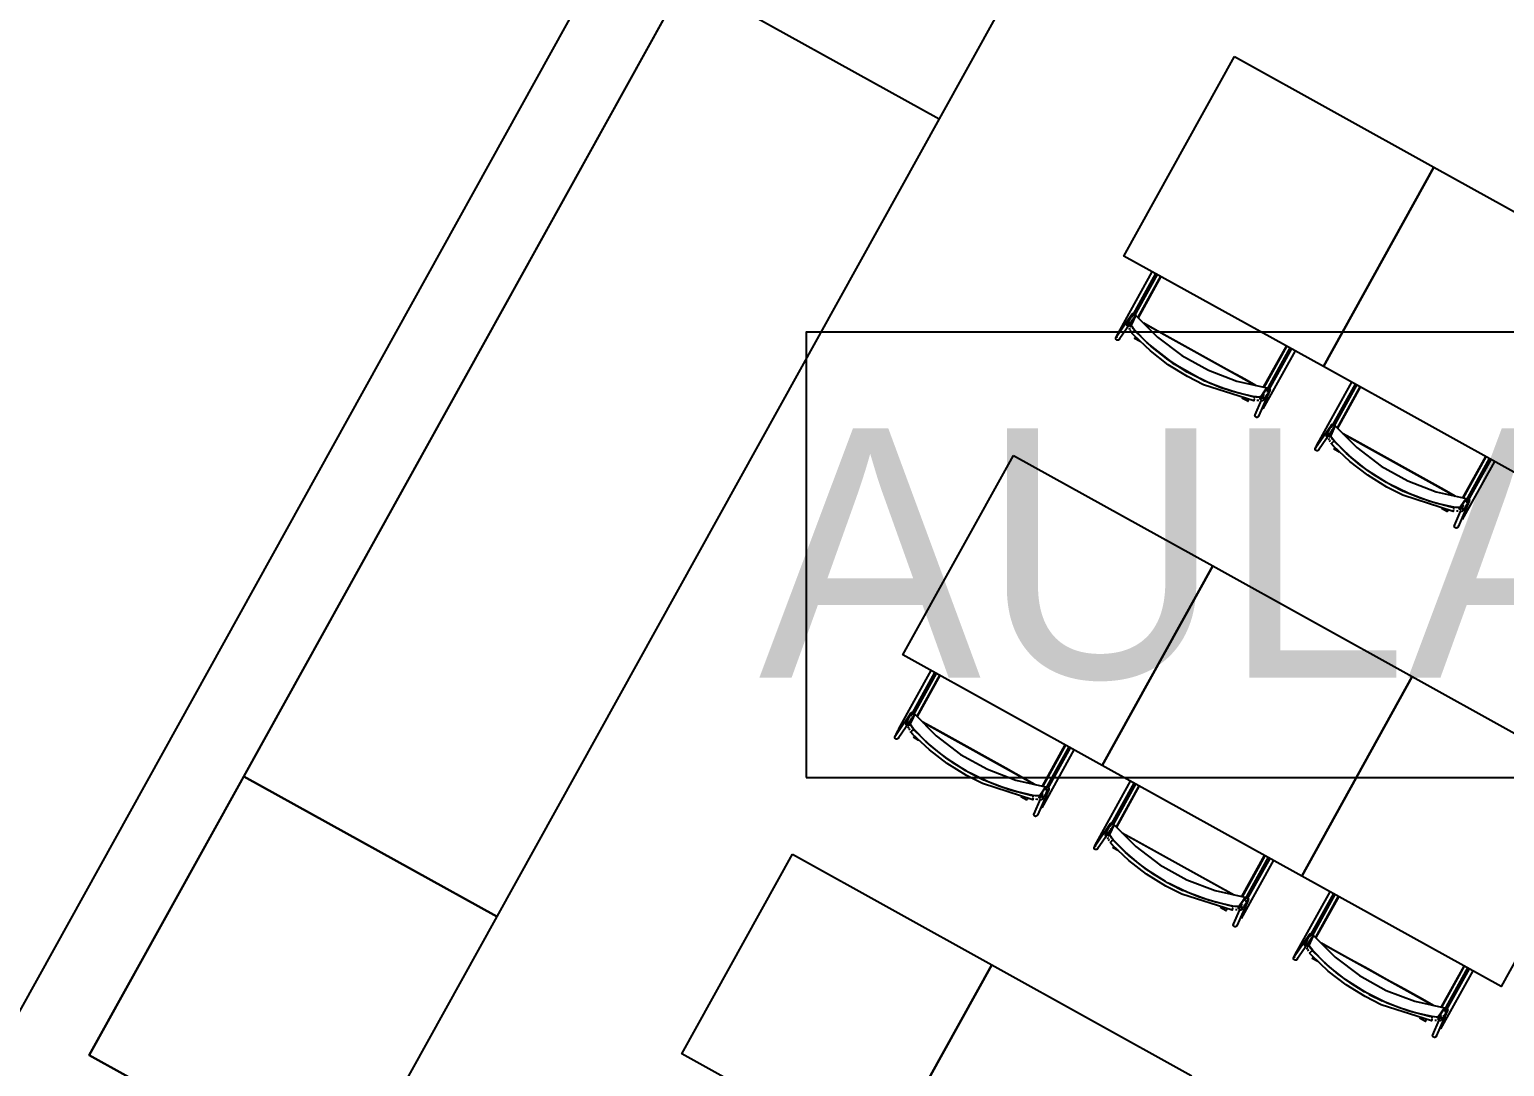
# Model space of a CAD drawing. Header units: metres. Extents: x 3.2 to 22.3, y 0.7 to 22.8.
# Drawn here: x 15.528 to 17.184, y 10.726 to 11.89 of the extents above; entities that cross this region are included whole.
import ezdxf

# ---------------------------------------------------------------- set-up
doc = ezdxf.new("R2010")
doc.units = ezdxf.units.M
for name, color, linetype in [('ARREDI', 9, 'Continuous'), ('PARETI_STRUTTURE', 7, 'Continuous'), ('WAYFINDING_RIQUADRI', 7, 'Continuous'), ('WAYFINDING_TESTI', 7, 'Continuous')]:
    doc.layers.add(name, color=color, linetype=linetype)

msp = doc.modelspace()

# ---------------------------------------------------------------- linework, layer by layer
at = {"layer": 'ARREDI'}
for points in [[(16.2651, 11.9468), (16.6017, 12.5541), (16.8858, 12.3966), (16.5492, 11.7893), (16.0528, 10.8939), (15.7687, 11.0514)], [(16.8807, 11.8592), (17.1046, 11.7351), (16.9805, 11.5113), (16.7567, 11.6354)], [(17.1046, 11.7351), (17.3284, 11.6111), (17.2043, 11.3872), (16.9805, 11.5113)], [(16.9169, 11.4874), (16.9165, 11.4844)], [(16.6326, 11.4115), (16.8564, 11.2875), (16.7323, 11.0636), (16.5085, 11.1877)], [(17.1407, 11.3633), (17.1403, 11.3603)], [(16.8564, 11.2875), (17.0803, 11.1634), (16.9562, 10.9395), (16.7323, 11.0636)], [(17.0803, 11.1634), (17.3041, 11.0393), (17.18, 10.8154), (16.9562, 10.9395)], [(15.8792, 10.5808), (15.5951, 10.7383), (15.7687, 11.0514), (16.0528, 10.8939)], [(16.6687, 11.0397), (16.6683, 11.0367)], [(16.3844, 10.9639), (16.6083, 10.8398), (16.4842, 10.6159), (16.2603, 10.74)], [(16.8925, 10.9156), (16.8921, 10.9126)], [(16.6082, 10.8398), (16.8321, 10.7157), (16.708, 10.4918), (16.4842, 10.6159)], [(17.1164, 10.7915), (17.116, 10.7885)]]:
    msp.add_lwpolyline(points, close=True, dxfattribs=at)
for points in [[(16.2651, 11.9468), (16.5492, 11.7893)], [(16.7977, 11.6126), (16.7722, 11.5666)], [(16.7619, 11.5557), (16.7612, 11.556), (16.7607, 11.5565), (16.7603, 11.5571), (16.7602, 11.5578), (16.7602, 11.5579), (16.7603, 11.5586), (16.7604, 11.5587), (16.7607, 11.5592), (16.7613, 11.5597), (16.762, 11.5599)], [(16.762, 11.5599), (16.7627, 11.5599), (16.7634, 11.5596), (16.764, 11.5591), (16.7644, 11.5585), (16.7645, 11.5578), (16.7645, 11.5577), (16.7644, 11.557), (16.7643, 11.5569), (16.764, 11.5564), (16.7634, 11.556), (16.7627, 11.5557)], [(16.7629, 11.5569), (16.7647, 11.5609), (16.7654, 11.5624)], [(16.769, 11.5518), (16.7675, 11.5537), (16.7662, 11.5556), (16.7654, 11.5571), (16.7652, 11.5579), (16.7677, 11.5634), (16.7701, 11.5687), (16.7942, 11.5444), (16.8215, 11.5237), (16.8515, 11.5071), (16.8835, 11.4949), (16.9169, 11.4874), (16.9136, 11.4825), (16.9103, 11.4775)], [(16.769, 11.5518), (16.7674, 11.5538), (16.7661, 11.5556), (16.7653, 11.5571), (16.7652, 11.558)], [(16.7653, 11.569), (16.7654, 11.5697), (16.7656, 11.5701), (16.7656, 11.5701), (16.7658, 11.5703), (16.7664, 11.5708), (16.7671, 11.571)], [(16.7663, 11.5671), (16.7657, 11.5676), (16.7654, 11.5682), (16.7653, 11.569)], [(16.7664, 11.5647), (16.766, 11.5638)], [(16.7671, 11.571), (16.7678, 11.571), (16.7685, 11.5707), (16.7691, 11.5702), (16.7695, 11.5696), (16.7696, 11.5689), (16.7694, 11.5681)], [(16.7701, 11.5687), (16.7683, 11.5673)], [(16.9047, 11.4901), (16.8922, 11.4971), (16.8721, 11.5082), (16.8519, 11.5194), (16.8317, 11.5306), (16.8115, 11.5418), (16.7914, 11.553), (16.7788, 11.5599)], [(16.7788, 11.5599), (16.9047, 11.4901)], [(16.75, 11.5408), (16.7492, 11.5408), (16.7485, 11.5411), (16.7479, 11.5416), (16.7476, 11.5423), (16.7475, 11.543), (16.7476, 11.5437), (16.7478, 11.5442), (16.7478, 11.5442), (16.748, 11.5444), (16.7486, 11.5448), (16.7493, 11.5451)], [(16.7518, 11.5429), (16.7516, 11.5422), (16.7514, 11.5417), (16.7514, 11.5417), (16.7512, 11.5415), (16.7507, 11.5411), (16.75, 11.5408)], [(16.7523, 11.5526), (16.7523, 11.5526), (16.7524, 11.5526), (16.7526, 11.5524), (16.7531, 11.5522)], [(16.7536, 11.5519), (16.7531, 11.5522)], [(16.7624, 11.5546), (16.7632, 11.5531)], [(16.7631, 11.5531), (16.7624, 11.5546)], [(16.7637, 11.5523), (16.7645, 11.5512)], [(16.7644, 11.5513), (16.7637, 11.5523)], [(16.7653, 11.5502), (16.766, 11.5494)], [(16.7676, 11.5508), (16.7671, 11.5503), (16.7665, 11.5498), (16.7656, 11.549), (16.7654, 11.5489)], [(16.7654, 11.5488), (16.7654, 11.5488)], [(16.7676, 11.5508), (16.7681, 11.5512), (16.7684, 11.5515), (16.7686, 11.5517)], [(16.7695, 11.5448), (16.7691, 11.5442), (16.7688, 11.5436), (16.7686, 11.5432), (16.7685, 11.5429)], [(16.8471, 11.4951), (16.8133, 11.5139), (16.7827, 11.538), (16.769, 11.5518)], [(16.8471, 11.4951), (16.8134, 11.5138), (16.7828, 11.5379), (16.7691, 11.5517)], [(16.914, 11.488), (16.9395, 11.534)], [(16.9029, 11.4775), (16.884, 11.4818), (16.8654, 11.4877), (16.8476, 11.4949)], [(16.9031, 11.4775), (16.8841, 11.4818), (16.8655, 11.4876), (16.8477, 11.4948)], [(16.9028, 11.4751), (16.9027, 11.4743), (16.9026, 11.4737), (16.9025, 11.4732), (16.9025, 11.4729), (16.9025, 11.4729), (16.9025, 11.4729), (16.9025, 11.4731)], [(16.903, 11.4758), (16.9031, 11.4764), (16.9032, 11.4769), (16.9032, 11.4771)], [(16.9103, 11.4776), (16.9095, 11.4772), (16.9078, 11.4771), (16.9055, 11.4772), (16.9031, 11.4775)], [(16.9103, 11.4775), (16.9095, 11.4772), (16.9079, 11.477), (16.9056, 11.4771), (16.9031, 11.4775)], [(16.9096, 11.4749), (16.9096, 11.4757), (16.9099, 11.4762), (16.91, 11.4763), (16.9105, 11.4768), (16.9105, 11.4768), (16.9112, 11.4771), (16.9119, 11.4771), (16.9126, 11.4769), (16.9132, 11.4765), (16.9136, 11.4758)], [(16.9139, 11.4798), (16.913, 11.4786), (16.9097, 11.4737)], [(16.9136, 11.4758), (16.9138, 11.4751), (16.9137, 11.4744), (16.9135, 11.4738), (16.9134, 11.4737), (16.9129, 11.4732), (16.9129, 11.4732), (16.9122, 11.4729), (16.9115, 11.4729), (16.9107, 11.4731), (16.9101, 11.4736)], [(16.9167, 11.4865), (16.9172, 11.487), (16.9179, 11.4873), (16.9187, 11.4873), (16.9194, 11.4871), (16.92, 11.4867), (16.9204, 11.486)], [(16.9204, 11.486), (16.9206, 11.4853), (16.9205, 11.4846), (16.9204, 11.4843), (16.9204, 11.4843), (16.9202, 11.4839), (16.9196, 11.4834), (16.9189, 11.4831), (16.9182, 11.4831), (16.9174, 11.4833)], [(17.0215, 11.4886), (16.996, 11.4425)], [(16.8958, 11.4723), (16.896, 11.4726), (16.8962, 11.473), (16.8965, 11.4736), (16.8969, 11.4742)], [(16.9081, 11.4733), (16.9073, 11.4732), (16.906, 11.4733)], [(16.9073, 11.4732), (16.906, 11.4733)], [(16.9118, 11.4642), (16.9112, 11.4645)], [(16.9125, 11.4638), (16.9123, 11.4639), (16.9118, 11.4642)], [(16.9126, 11.4638), (16.9126, 11.4637)], [(16.9038, 11.4555), (16.9037, 11.4562), (16.9038, 11.457), (16.9038, 11.4572), (16.9038, 11.4572), (16.9041, 11.4576), (16.9046, 11.4581)], [(16.9078, 11.4572), (16.908, 11.4565), (16.9079, 11.4557), (16.9078, 11.4555), (16.9078, 11.4555), (16.9076, 11.4551), (16.907, 11.4545), (16.9063, 11.4543), (16.9056, 11.4542), (16.9049, 11.4544), (16.9043, 11.4549), (16.9038, 11.4555)], [(16.9902, 11.443), (16.9896, 11.4435), (16.9892, 11.4441), (16.9891, 11.4449), (16.9893, 11.4456), (16.9895, 11.446), (16.9895, 11.4461), (16.9896, 11.4463), (16.9902, 11.4467), (16.9909, 11.447)], [(16.9929, 11.4277), (16.9913, 11.4296), (16.99, 11.4315), (16.9892, 11.433), (16.9891, 11.4339), (16.9915, 11.4393), (16.9939, 11.4447), (17.018, 11.4203), (17.0453, 11.3996), (17.0753, 11.383), (17.1073, 11.3708), (17.1407, 11.3633), (17.1374, 11.3584), (17.1341, 11.3535)], [(16.9909, 11.447), (16.9917, 11.4469), (16.9924, 11.4467), (16.9929, 11.4462), (16.9933, 11.4455), (16.9934, 11.4448), (16.9933, 11.444)], [(16.9939, 11.4446), (16.9922, 11.4432)], [(16.9762, 11.4285), (16.9762, 11.4285), (16.9762, 11.4285), (16.9765, 11.4283), (16.9769, 11.4281)], [(16.9775, 11.4278), (16.9769, 11.4281)], [(16.9858, 11.4317), (16.9851, 11.4319), (16.9845, 11.4324), (16.9841, 11.433), (16.984, 11.4338), (16.984, 11.4338), (16.9842, 11.4345), (16.9842, 11.4346), (16.9845, 11.4351), (16.9851, 11.4356), (16.9858, 11.4358)], [(16.9858, 11.4358), (16.9866, 11.4358), (16.9873, 11.4355), (16.9879, 11.435), (16.9882, 11.4344), (16.9883, 11.4337), (16.9883, 11.4337), (16.9882, 11.433), (16.9882, 11.4328), (16.9878, 11.4323), (16.9872, 11.4319), (16.9865, 11.4316)], [(16.987, 11.4291), (16.9862, 11.4305)], [(16.9863, 11.4305), (16.987, 11.429)], [(16.9902, 11.4406), (16.9868, 11.4328)], [(16.9875, 11.4283), (16.9883, 11.4271)], [(16.9883, 11.4272), (16.9875, 11.4282)], [(16.9929, 11.4277), (16.9912, 11.4297), (16.9899, 11.4315), (16.9892, 11.433), (16.9891, 11.4339)], [(16.9892, 11.4261), (16.9899, 11.4253)], [(16.9915, 11.4267), (16.9909, 11.4262), (16.9904, 11.4257), (16.9899, 11.4253), (16.9895, 11.425), (16.9893, 11.4248)], [(16.9915, 11.4267), (16.9919, 11.4272), (16.9923, 11.4275), (16.9924, 11.4276)], [(17.0514, 11.3811), (17.0372, 11.3898), (17.0214, 11.4012), (17.0066, 11.4139), (16.9929, 11.4277)], [(17.0514, 11.3811), (17.0372, 11.3898), (17.0214, 11.4012), (17.0067, 11.4138), (16.993, 11.4276)], [(17.1286, 11.366), (17.116, 11.373), (17.0959, 11.3841), (17.0757, 11.3953), (17.0555, 11.4065), (17.0353, 11.4177), (17.0152, 11.4289), (17.0027, 11.4358)], [(17.0027, 11.4358), (17.1286, 11.366)], [(16.9738, 11.4167), (16.973, 11.4167), (16.9724, 11.417), (16.9718, 11.4175), (16.9714, 11.4182), (16.9713, 11.4189), (16.9714, 11.4196), (16.9717, 11.4201), (16.9717, 11.4201), (16.9718, 11.4203), (16.9724, 11.4207), (16.9731, 11.421)], [(16.9756, 11.4188), (16.9755, 11.4181), (16.9752, 11.4176), (16.9752, 11.4176), (16.9751, 11.4174), (16.9745, 11.417), (16.9738, 11.4167)], [(16.9892, 11.4247), (16.9893, 11.4248)], [(16.9934, 11.4207), (16.993, 11.4201), (16.9927, 11.4195), (16.9924, 11.4191), (16.9923, 11.4189)], [(17.1378, 11.3639), (17.1633, 11.41)], [(17.0709, 11.371), (17.0563, 11.3784)], [(17.0563, 11.3784), (17.0709, 11.371)], [(17.1268, 11.3534), (17.1078, 11.3578), (17.0893, 11.3636), (17.0715, 11.3708)], [(17.1269, 11.3534), (17.1079, 11.3577), (17.0893, 11.3636), (17.0715, 11.3708)], [(17.1405, 11.3624), (17.1411, 11.3629), (17.1418, 11.3632), (17.1425, 11.3632), (17.1432, 11.363), (17.1438, 11.3626), (17.1443, 11.362)], [(17.1442, 11.362), (17.1444, 11.3612), (17.1443, 11.3605), (17.1442, 11.3603), (17.1442, 11.3603), (17.144, 11.3598), (17.1435, 11.3593), (17.1428, 11.359), (17.142, 11.359), (17.1413, 11.3592)], [(17.1197, 11.3482), (17.1198, 11.3485), (17.12, 11.3489), (17.1204, 11.3495), (17.1207, 11.3501)], [(17.1267, 11.351), (17.1266, 11.3502), (17.1264, 11.3496), (17.1264, 11.3491), (17.1263, 11.3488), (17.1263, 11.3488), (17.1263, 11.3488), (17.1263, 11.349)], [(17.1268, 11.3517), (17.1269, 11.3523), (17.127, 11.3528), (17.127, 11.353)], [(17.1341, 11.3535), (17.1333, 11.3531), (17.1316, 11.353), (17.1293, 11.3531), (17.1269, 11.3534)], [(17.1341, 11.3535), (17.1334, 11.3531), (17.1317, 11.3529), (17.1294, 11.3531), (17.1269, 11.3534)], [(17.132, 11.3492), (17.1311, 11.3491), (17.1299, 11.3492)], [(17.1312, 11.3491), (17.1299, 11.3492)], [(17.1334, 11.3509), (17.1335, 11.3516), (17.1337, 11.3521), (17.1338, 11.3522), (17.1343, 11.3527), (17.1343, 11.3527), (17.135, 11.353), (17.1358, 11.353), (17.1365, 11.3528), (17.1371, 11.3524), (17.1375, 11.3517)], [(17.1377, 11.3557), (17.1369, 11.3545), (17.1336, 11.3496)], [(17.1375, 11.3517), (17.1377, 11.351), (17.1376, 11.3503), (17.1373, 11.3497), (17.1372, 11.3496), (17.1368, 11.3492), (17.1367, 11.3491), (17.136, 11.3488), (17.1353, 11.3488), (17.1346, 11.349), (17.134, 11.3495)], [(17.1277, 11.3314), (17.1275, 11.3321), (17.1276, 11.3329), (17.1277, 11.3331), (17.1277, 11.3331), (17.1279, 11.3335), (17.1285, 11.3341)], [(17.1317, 11.3331), (17.1318, 11.3324), (17.1317, 11.3316), (17.1317, 11.3314), (17.1317, 11.3314), (17.1314, 11.331), (17.1309, 11.3305), (17.1302, 11.3302), (17.1294, 11.3301), (17.1287, 11.3303), (17.1281, 11.3308), (17.1277, 11.3314)], [(17.1357, 11.3401), (17.1351, 11.3404)], [(17.1364, 11.3397), (17.1361, 11.3398), (17.1357, 11.3401)], [(17.1364, 11.3397), (17.1364, 11.3397)], [(16.5495, 11.165), (16.524, 11.1189)], [(16.5138, 11.1081), (16.5131, 11.1083), (16.5125, 11.1088), (16.5121, 11.1094), (16.512, 11.1102), (16.512, 11.1102), (16.5122, 11.1109), (16.5122, 11.111), (16.5125, 11.1115), (16.5131, 11.112), (16.5138, 11.1122)], [(16.5138, 11.1122), (16.5146, 11.1122), (16.5153, 11.1119), (16.5159, 11.1114), (16.5162, 11.1108), (16.5163, 11.1101), (16.5163, 11.1101), (16.5162, 11.1094), (16.5161, 11.1092), (16.5158, 11.1087), (16.5152, 11.1083), (16.5145, 11.108)], [(16.5148, 11.1093), (16.5165, 11.1132), (16.5172, 11.1147)], [(16.5181, 11.1194), (16.5176, 11.1199), (16.5172, 11.1205), (16.5171, 11.1213), (16.5172, 11.122), (16.5175, 11.1225), (16.5175, 11.1225), (16.5176, 11.1227), (16.5182, 11.1231), (16.5189, 11.1234)], [(16.5209, 11.1041), (16.5193, 11.106), (16.518, 11.1079), (16.5172, 11.1094), (16.5171, 11.1103), (16.5195, 11.1157), (16.5219, 11.1211), (16.546, 11.0967), (16.5733, 11.076), (16.6033, 11.0594), (16.6353, 11.0472), (16.6687, 11.0397), (16.6654, 11.0348), (16.6621, 11.0299)], [(16.5182, 11.117), (16.5179, 11.1161)], [(16.5189, 11.1234), (16.5197, 11.1233), (16.5204, 11.1231), (16.5209, 11.1226), (16.5213, 11.1219), (16.5214, 11.1212), (16.5213, 11.1204)], [(16.5219, 11.1211), (16.5202, 11.1196)], [(16.6566, 11.0424), (16.644, 11.0494), (16.6239, 11.0605), (16.6037, 11.0717), (16.5835, 11.0829), (16.5633, 11.0941), (16.5432, 11.1053), (16.5307, 11.1122)], [(16.5307, 11.1122), (16.6566, 11.0424)], [(16.5018, 11.0931), (16.501, 11.0931), (16.5003, 11.0934), (16.4998, 11.0939), (16.4994, 11.0946), (16.4993, 11.0953), (16.4994, 11.0961), (16.4997, 11.0965), (16.4997, 11.0965), (16.4998, 11.0967), (16.5004, 11.0971), (16.5011, 11.0974)], [(16.5036, 11.0952), (16.5035, 11.0945), (16.5032, 11.094), (16.5032, 11.094), (16.5031, 11.0938), (16.5025, 11.0934), (16.5018, 11.0931)], [(16.5042, 11.1049), (16.5041, 11.1049), (16.5042, 11.1049), (16.5044, 11.1047), (16.5049, 11.1045)], [(16.5055, 11.1042), (16.5049, 11.1045)], [(16.5142, 11.1069), (16.515, 11.1054)], [(16.515, 11.1055), (16.5142, 11.1069)], [(16.5155, 11.1047), (16.5163, 11.1035)], [(16.5162, 11.1036), (16.5155, 11.1046)], [(16.5209, 11.1041), (16.5192, 11.1061), (16.5179, 11.1079), (16.5172, 11.1094), (16.5171, 11.1103)], [(16.5171, 11.1025), (16.5179, 11.1017)], [(16.5172, 11.1011), (16.5172, 11.1012)], [(16.5194, 11.1031), (16.5189, 11.1026), (16.5183, 11.1021), (16.5175, 11.1014), (16.5173, 11.1012)], [(16.5194, 11.1031), (16.5199, 11.1036), (16.5203, 11.1039), (16.5204, 11.104)], [(16.5213, 11.0971), (16.521, 11.0965), (16.5207, 11.0959), (16.5204, 11.0955), (16.5203, 11.0953)], [(16.5794, 11.0575), (16.5652, 11.0662), (16.5494, 11.0776), (16.5346, 11.0903), (16.5209, 11.1041)], [(16.5794, 11.0575), (16.5652, 11.0662), (16.5494, 11.0776), (16.5347, 11.0902), (16.521, 11.104)], [(16.6659, 11.0405), (16.6913, 11.0864)], [(16.5989, 11.0474), (16.5843, 11.0548)], [(16.5843, 11.0548), (16.5989, 11.0474)], [(16.6548, 11.0299), (16.6358, 11.0342), (16.6172, 11.04), (16.5995, 11.0472)], [(16.6549, 11.0298), (16.6359, 11.0341), (16.6173, 11.04), (16.5995, 11.0472)], [(16.6548, 11.0281), (16.6549, 11.0287), (16.655, 11.0292), (16.655, 11.0294)], [(16.6621, 11.0299), (16.6613, 11.0295), (16.6596, 11.0294), (16.6573, 11.0295), (16.6549, 11.0298)], [(16.6621, 11.0299), (16.6614, 11.0295), (16.6597, 11.0294), (16.6574, 11.0295), (16.6549, 11.0298)], [(16.6614, 11.0273), (16.6615, 11.028), (16.6617, 11.0285), (16.6618, 11.0286), (16.6623, 11.0291), (16.6623, 11.0291), (16.663, 11.0294), (16.6637, 11.0294), (16.6645, 11.0292), (16.6651, 11.0288), (16.6655, 11.0281)], [(16.6657, 11.0321), (16.6649, 11.031), (16.6616, 11.026)], [(16.6655, 11.0281), (16.6657, 11.0274), (16.6656, 11.0267), (16.6653, 11.0262), (16.6652, 11.026), (16.6648, 11.0256), (16.6647, 11.0255), (16.664, 11.0252), (16.6633, 11.0252), (16.6626, 11.0254), (16.662, 11.0259)], [(16.6685, 11.0388), (16.6691, 11.0393), (16.6698, 11.0396), (16.6705, 11.0397), (16.6712, 11.0394), (16.6718, 11.039), (16.6722, 11.0384)], [(16.6722, 11.0384), (16.6724, 11.0376), (16.6723, 11.0369), (16.6722, 11.0367), (16.6722, 11.0367), (16.672, 11.0362), (16.6714, 11.0357), (16.6708, 11.0354), (16.67, 11.0354), (16.6693, 11.0356)], [(16.7734, 11.0409), (16.7478, 10.9949)], [(16.6477, 11.0246), (16.6478, 11.0249), (16.648, 11.0253), (16.6483, 11.0259), (16.6487, 11.0265)], [(16.6547, 11.0274), (16.6545, 11.0266), (16.6544, 11.026), (16.6544, 11.0255), (16.6543, 11.0252), (16.6543, 11.0252), (16.6543, 11.0252), (16.6543, 11.0254)], [(16.66, 11.0256), (16.6591, 11.0255), (16.6578, 11.0256)], [(16.6592, 11.0255), (16.6579, 11.0256)], [(16.6637, 11.0165), (16.6631, 11.0168)], [(16.6644, 11.0161), (16.6641, 11.0162), (16.6637, 11.0165)], [(16.6644, 11.0161), (16.6644, 11.0161)], [(16.6557, 11.0078), (16.6555, 11.0085), (16.6556, 11.0093), (16.6557, 11.0095), (16.6557, 11.0095), (16.6559, 11.01), (16.6565, 11.0105)], [(16.6596, 11.0095), (16.6598, 11.0088), (16.6597, 11.008), (16.6596, 11.0078), (16.6596, 11.0078), (16.6594, 11.0074), (16.6589, 11.0069), (16.6582, 11.0066), (16.6574, 11.0065), (16.6567, 11.0068), (16.6561, 11.0072), (16.6557, 11.0078)], [(16.742, 10.9953), (16.7414, 10.9958), (16.7411, 10.9965), (16.7409, 10.9972), (16.7411, 10.9979), (16.7413, 10.9984), (16.7413, 10.9984), (16.7415, 10.9986), (16.742, 10.999), (16.7427, 10.9993)], [(16.7447, 10.98), (16.7431, 10.9819), (16.7418, 10.9838), (16.741, 10.9853), (16.7409, 10.9862), (16.7433, 10.9916), (16.7458, 10.997), (16.7698, 10.9726), (16.7971, 10.9519), (16.8271, 10.9353), (16.8591, 10.9231), (16.8925, 10.9156), (16.8893, 10.9107), (16.8859, 10.9058)], [(16.7428, 10.9993), (16.7435, 10.9993), (16.7442, 10.999), (16.7448, 10.9985), (16.7451, 10.9978), (16.7453, 10.9971), (16.7451, 10.9965)], [(16.7451, 10.9965), (16.744, 10.9955)], [(16.728, 10.9808), (16.728, 10.9808), (16.728, 10.9808), (16.7283, 10.9806), (16.7287, 10.9804)], [(16.7293, 10.9801), (16.7287, 10.9804)], [(16.7376, 10.984), (16.7369, 10.9842), (16.7363, 10.9847), (16.736, 10.9854), (16.7359, 10.9861), (16.7359, 10.9861), (16.736, 10.9868), (16.7361, 10.9869), (16.7364, 10.9874), (16.737, 10.9879), (16.7377, 10.9881)], [(16.7377, 10.9881), (16.7384, 10.9881), (16.7391, 10.9878), (16.7397, 10.9874), (16.7401, 10.9867), (16.7402, 10.986), (16.7402, 10.986), (16.74, 10.9853), (16.74, 10.9851), (16.7397, 10.9846), (16.7391, 10.9842), (16.7384, 10.984)], [(16.7388, 10.9814), (16.7381, 10.9829)], [(16.7381, 10.9828), (16.7388, 10.9813)], [(16.7386, 10.9852), (16.7404, 10.9891), (16.741, 10.9906)], [(16.7394, 10.9806), (16.7402, 10.9794)], [(16.7401, 10.9795), (16.7394, 10.9806)], [(16.7447, 10.98), (16.743, 10.982), (16.7418, 10.9839), (16.741, 10.9853), (16.7409, 10.9862)], [(16.741, 10.9784), (16.7417, 10.9776)], [(16.7433, 10.9791), (16.7427, 10.9786), (16.7422, 10.9781), (16.7413, 10.9773), (16.7411, 10.9771)], [(16.7421, 10.9929), (16.7417, 10.9921)], [(16.7433, 10.979), (16.7438, 10.9795), (16.7441, 10.9798), (16.7443, 10.9799)], [(16.8033, 10.9334), (16.789, 10.9421), (16.7732, 10.9535), (16.7584, 10.9662), (16.7447, 10.98)], [(16.8033, 10.9334), (16.789, 10.9421), (16.7733, 10.9535), (16.7585, 10.9661), (16.7448, 10.9799)], [(16.7545, 10.9881), (16.767, 10.9812), (16.7872, 10.97), (16.8073, 10.9589)], [(16.7545, 10.9881), (16.8804, 10.9183)], [(16.7256, 10.9691), (16.7249, 10.9691), (16.7242, 10.9693), (16.7236, 10.9698), (16.7232, 10.9705), (16.7231, 10.9712), (16.7233, 10.972), (16.7235, 10.9724), (16.7235, 10.9724), (16.7237, 10.9726), (16.7242, 10.9731), (16.7249, 10.9733)], [(16.7274, 10.9711), (16.7273, 10.9704), (16.7271, 10.97), (16.7271, 10.9699), (16.7269, 10.9698), (16.7263, 10.9693), (16.7256, 10.9691)], [(16.7411, 10.9771), (16.7411, 10.9771)], [(16.7452, 10.973), (16.7448, 10.9724), (16.7445, 10.9718), (16.7443, 10.9714), (16.7441, 10.9712)], [(16.8896, 10.9163), (16.9151, 10.9623)], [(16.8073, 10.9588), (16.8276, 10.9476), (16.8478, 10.9364), (16.8679, 10.9253), (16.8804, 10.9183)], [(16.8227, 10.9234), (16.8082, 10.9307)], [(16.8082, 10.9307), (16.8228, 10.9233)], [(16.8786, 10.9058), (16.8596, 10.9101), (16.8411, 10.9159), (16.8233, 10.9231)], [(16.8787, 10.9057), (16.8598, 10.91), (16.8412, 10.9159), (16.8233, 10.9231)], [(16.8924, 10.9147), (16.8929, 10.9152), (16.8936, 10.9155), (16.8943, 10.9156), (16.8951, 10.9154), (16.8957, 10.9149), (16.8961, 10.9143)], [(16.8961, 10.9143), (16.8963, 10.9136), (16.8962, 10.9128), (16.8961, 10.9126), (16.8961, 10.9126), (16.8958, 10.9122), (16.8953, 10.9116), (16.8946, 10.9113), (16.8938, 10.9113), (16.8931, 10.9115)], [(16.9972, 10.9168), (16.9717, 10.8708)], [(16.8715, 10.9006), (16.8716, 10.9008), (16.8719, 10.9012), (16.8722, 10.9018), (16.8725, 10.9024)], [(16.8785, 10.9033), (16.8784, 10.9026), (16.8783, 10.9019), (16.8782, 10.9014), (16.8781, 10.9011), (16.8781, 10.9011), (16.8781, 10.9011), (16.8782, 10.9013)], [(16.8786, 10.904), (16.8787, 10.9046), (16.8788, 10.9051), (16.8789, 10.9053)], [(16.886, 10.9058), (16.8851, 10.9054), (16.8835, 10.9053), (16.8812, 10.9054), (16.8787, 10.9057)], [(16.886, 10.9058), (16.8852, 10.9054), (16.8835, 10.9053), (16.8813, 10.9054), (16.8787, 10.9057)], [(16.8838, 10.9015), (16.8829, 10.9015), (16.8817, 10.9015)], [(16.883, 10.9015), (16.8817, 10.9015)], [(16.8852, 10.9032), (16.8853, 10.9039), (16.8855, 10.9044), (16.8856, 10.9046), (16.8862, 10.9051), (16.8862, 10.9051), (16.8869, 10.9053), (16.8876, 10.9054), (16.8883, 10.9051), (16.8889, 10.9047), (16.8893, 10.9041)], [(16.8895, 10.9081), (16.8887, 10.9069), (16.8854, 10.9019)], [(16.8893, 10.9041), (16.8895, 10.9033), (16.8894, 10.9026), (16.8892, 10.9021), (16.8891, 10.9019), (16.8886, 10.9015), (16.8886, 10.9014), (16.8879, 10.9012), (16.8871, 10.9011), (16.8864, 10.9014), (16.8858, 10.9018)], [(16.8795, 10.8837), (16.8793, 10.8845), (16.8794, 10.8852), (16.8795, 10.8854), (16.8795, 10.8855), (16.8798, 10.8859), (16.8803, 10.8864)], [(16.8835, 10.8854), (16.8837, 10.8847), (16.8836, 10.8839), (16.8835, 10.8837), (16.8835, 10.8837), (16.8832, 10.8833), (16.8827, 10.8828), (16.882, 10.8825), (16.8813, 10.8824), (16.8805, 10.8827), (16.8799, 10.8831), (16.8795, 10.8837)], [(16.8875, 10.8924), (16.8869, 10.8927)], [(16.8882, 10.892), (16.8879, 10.8921), (16.8875, 10.8924)], [(16.8882, 10.892), (16.8883, 10.892)], [(16.9615, 10.8599), (16.9608, 10.8601), (16.9602, 10.8606), (16.9598, 10.8613), (16.9597, 10.862), (16.9597, 10.8621), (16.9598, 10.8627), (16.9599, 10.8629), (16.9602, 10.8633), (16.9608, 10.8638), (16.9615, 10.864)], [(16.9615, 10.864), (16.9623, 10.864), (16.963, 10.8638), (16.9635, 10.8633), (16.9639, 10.8626), (16.964, 10.8619), (16.964, 10.8619), (16.9639, 10.8612), (16.9638, 10.8611), (16.9635, 10.8606), (16.9629, 10.8601), (16.9622, 10.8599)], [(16.9625, 10.8611), (16.9642, 10.865), (16.9649, 10.8665)], [(16.9658, 10.8712), (16.9653, 10.8717), (16.9649, 10.8724), (16.9648, 10.8731), (16.9649, 10.8739), (16.9651, 10.8743), (16.9651, 10.8743), (16.9653, 10.8745), (16.9659, 10.8749), (16.9666, 10.8752)], [(16.9686, 10.856), (16.967, 10.8578), (16.9657, 10.8597), (16.9649, 10.8612), (16.9648, 10.8621), (16.9672, 10.8675), (16.9696, 10.8729), (16.9937, 10.8485), (17.021, 10.8279), (17.051, 10.8112), (17.083, 10.799), (17.1164, 10.7915), (17.1131, 10.7866), (17.1098, 10.7817)], [(16.9659, 10.8688), (16.9655, 10.868)], [(16.9666, 10.8752), (16.9673, 10.8752), (16.968, 10.8749), (16.9686, 10.8744), (16.969, 10.8737), (16.9691, 10.873), (16.969, 10.8723)], [(16.9696, 10.8729), (16.9678, 10.8714)], [(17.1043, 10.7943), (17.0917, 10.8012), (17.0716, 10.8124), (17.0514, 10.8235), (17.0312, 10.8348), (17.011, 10.846), (16.9909, 10.8571), (16.9783, 10.864)], [(16.9783, 10.864), (17.1042, 10.7943)], [(16.9495, 10.845), (16.9487, 10.845), (16.948, 10.8453), (16.9475, 10.8458), (16.9471, 10.8464), (16.947, 10.8471), (16.9471, 10.8479), (16.9473, 10.8483), (16.9473, 10.8483), (16.9475, 10.8485), (16.9481, 10.849), (16.9488, 10.8492)], [(16.9513, 10.847), (16.9511, 10.8463), (16.9509, 10.8459), (16.9509, 10.8459), (16.9508, 10.8457), (16.9502, 10.8452), (16.9495, 10.845)], [(16.9518, 10.8567), (16.9518, 10.8567), (16.9519, 10.8567), (16.9521, 10.8566), (16.9526, 10.8563)], [(16.9532, 10.856), (16.9526, 10.8563)], [(16.9626, 10.8573), (16.9619, 10.8588)], [(16.9619, 10.8587), (16.9627, 10.8572)], [(16.9632, 10.8565), (16.964, 10.8554)], [(16.9639, 10.8554), (16.9632, 10.8565)], [(16.9685, 10.856), (16.9669, 10.8579), (16.9656, 10.8598), (16.9649, 10.8613), (16.9647, 10.8621)], [(16.9648, 10.8544), (16.9655, 10.8535)], [(16.9671, 10.855), (16.9666, 10.8545), (16.966, 10.854), (16.9652, 10.8532), (16.9649, 10.853)], [(16.9649, 10.853), (16.9649, 10.853)], [(16.9671, 10.855), (16.9676, 10.8554), (16.968, 10.8557), (16.9681, 10.8559)], [(16.969, 10.849), (16.9687, 10.8483), (16.9683, 10.8477), (16.9681, 10.8473), (16.968, 10.8471)], [(17.0271, 10.8093), (17.0128, 10.818), (16.997, 10.8294), (16.9823, 10.8421), (16.9685, 10.856)], [(17.0271, 10.8093), (17.0129, 10.818), (16.9971, 10.8294), (16.9823, 10.8421), (16.9686, 10.8558)], [(17.1135, 10.7922), (17.139, 10.8382)], [(17.0466, 10.7993), (17.032, 10.8066)], [(17.032, 10.8066), (17.0466, 10.7993)], [(17.1024, 10.7817), (17.0835, 10.786), (17.0649, 10.7918), (17.0471, 10.799)], [(17.1026, 10.7817), (17.0836, 10.786), (17.065, 10.7918), (17.0472, 10.799)], [(17.1025, 10.7799), (17.1026, 10.7806), (17.1027, 10.781), (17.1027, 10.7812)], [(17.1098, 10.7817), (17.109, 10.7813), (17.1073, 10.7812), (17.105, 10.7813), (17.1026, 10.7817)], [(17.1098, 10.7817), (17.109, 10.7813), (17.1074, 10.7812), (17.1051, 10.7813), (17.1026, 10.7817)], [(17.1091, 10.7791), (17.1092, 10.7798), (17.1094, 10.7804), (17.1095, 10.7805), (17.11, 10.781), (17.11, 10.781), (17.1107, 10.7813), (17.1114, 10.7813), (17.1121, 10.7811), (17.1128, 10.7806), (17.1132, 10.78)], [(17.1093, 10.7779), (17.1126, 10.7828), (17.1131, 10.7835)], [(17.1132, 10.78), (17.1133, 10.7792), (17.1133, 10.7785), (17.113, 10.778), (17.1129, 10.7778), (17.1124, 10.7774), (17.1124, 10.7774), (17.1117, 10.7771), (17.111, 10.7771), (17.1103, 10.7773), (17.1097, 10.7777)], [(17.1162, 10.7906), (17.1167, 10.7912), (17.1174, 10.7915), (17.1182, 10.7915), (17.1189, 10.7913), (17.1195, 10.7908), (17.1199, 10.7902)], [(17.1199, 10.7902), (17.1201, 10.7895), (17.12, 10.7887), (17.1199, 10.7885), (17.1199, 10.7885), (17.1197, 10.7881), (17.1191, 10.7876), (17.1184, 10.7873), (17.1177, 10.7872), (17.117, 10.7874)], [(17.0953, 10.7765), (17.0955, 10.7767), (17.0957, 10.7771), (17.096, 10.7777), (17.0964, 10.7784)], [(17.1024, 10.7792), (17.1022, 10.7785), (17.1021, 10.7778), (17.102, 10.7773), (17.102, 10.777), (17.102, 10.777), (17.102, 10.777), (17.102, 10.7773)], [(17.1076, 10.7774), (17.1068, 10.7774), (17.1055, 10.7774)], [(17.1068, 10.7774), (17.1055, 10.7774)], [(17.1113, 10.7683), (17.1108, 10.7686)], [(17.1121, 10.7679), (17.1118, 10.7681), (17.1113, 10.7683)], [(17.1121, 10.7679), (17.1121, 10.7679)], [(17.1034, 10.7597), (17.1032, 10.7604), (17.1033, 10.7611), (17.1034, 10.7614), (17.1034, 10.7614), (17.1036, 10.7618), (17.1042, 10.7623)], [(17.1073, 10.7613), (17.1075, 10.7606), (17.1074, 10.7599), (17.1073, 10.7596), (17.1073, 10.7596), (17.1071, 10.7592), (17.1065, 10.7587), (17.1058, 10.7584), (17.1051, 10.7584), (17.1044, 10.7586), (17.1038, 10.759), (17.1034, 10.7597)]]:
    msp.add_lwpolyline(points, dxfattribs=at)
at = {"layer": 'PARETI_STRUTTURE'}
for points in [[(15.4842, 10.7291), (16.5513, 12.6541)], [(16.6017, 12.5541), (15.5951, 10.7383)], [(16.7523, 11.5526), (16.7884, 11.6178)], [(16.7922, 11.6157), (16.7651, 11.5667)], [(16.7684, 11.5677), (16.7944, 11.6145)], [(16.7982, 11.6124), (16.7726, 11.5662)], [(16.7478, 11.5442), (16.7656, 11.5701)], [(16.7692, 11.5677), (16.7514, 11.5417)], [(16.7654, 11.5693), (16.7604, 11.5587)], [(16.7638, 11.5592), (16.7647, 11.5609)], [(16.7693, 11.5675), (16.7693, 11.5674), (16.7692, 11.5672), (16.7691, 11.5671), (16.7691, 11.567), (16.769, 11.5669), (16.769, 11.5668), (16.7689, 11.5667), (16.7689, 11.5665), (16.7688, 11.5664), (16.7688, 11.5663), (16.7687, 11.5662), (16.7686, 11.5661), (16.7685, 11.5658), (16.7685, 11.5657), (16.7684, 11.5656), (16.7684, 11.5655), (16.7683, 11.5653), (16.7682, 11.5652), (16.7682, 11.5651), (16.7681, 11.565), (16.7681, 11.5649), (16.768, 11.5648), (16.768, 11.5646), (16.7679, 11.5645), (16.7678, 11.5643), (16.7677, 11.5642), (16.7677, 11.564), (16.7676, 11.5639), (16.7676, 11.5638), (16.7675, 11.5637), (16.7675, 11.5636), (16.7674, 11.5635), (16.7674, 11.5633), (16.7673, 11.5632), (16.7672, 11.5631), (16.7672, 11.563), (16.7671, 11.5627), (16.767, 11.5626), (16.767, 11.5625), (16.7669, 11.5624), (16.7668, 11.5623), (16.7668, 11.5622), (16.7667, 11.562), (16.7667, 11.5619), (16.7666, 11.5618), (16.7666, 11.5617), (16.7665, 11.5616), (16.7665, 11.5614), (16.7663, 11.5612), (16.7663, 11.5611), (16.7662, 11.561), (16.7662, 11.5608), (16.7661, 11.5607), (16.7661, 11.5606), (16.766, 11.5605), (16.766, 11.5604), (16.7659, 11.5602), (16.7658, 11.5601), (16.7658, 11.56), (16.7657, 11.5599), (16.7656, 11.5597), (16.7656, 11.5595), (16.7655, 11.5594), (16.7655, 11.5593), (16.7654, 11.5592), (16.7653, 11.5591), (16.7653, 11.5589), (16.7652, 11.5588), (16.7652, 11.5587), (16.7651, 11.5586), (16.7651, 11.5585), (16.765, 11.5584), (16.7649, 11.5581), (16.7648, 11.558), (16.7648, 11.5579), (16.7647, 11.5578), (16.7647, 11.5576), (16.7646, 11.5575), (16.7646, 11.5574), (16.7645, 11.5573), (16.7644, 11.5572), (16.7644, 11.5571), (16.7643, 11.5569), (16.7643, 11.5569)], [(16.7477, 11.5439), (16.7483, 11.5451), (16.749, 11.5466), (16.7506, 11.5494), (16.7523, 11.5526)], [(16.8279, 11.5), (16.8064, 11.5133), (16.7864, 11.5288), (16.768, 11.5461), (16.7654, 11.5488)], [(16.7747, 11.5394), (16.7685, 11.5429)], [(16.83, 11.5038), (16.8275, 11.5052), (16.8063, 11.5187), (16.7867, 11.5342), (16.7686, 11.5517)], [(16.9487, 11.5289), (16.9126, 11.4637)], [(16.9134, 11.4882), (16.939, 11.5343)], [(16.9428, 11.5322), (16.9165, 11.4849)], [(16.9193, 11.4849), (16.9449, 11.531)], [(16.9025, 11.4729), (16.846, 11.4909), (16.8279, 11.5)], [(16.9032, 11.4771), (16.9003, 11.4777), (16.876, 11.484), (16.8525, 11.4927), (16.83, 11.5038)], [(16.9762, 11.4285), (17.0123, 11.4937)], [(17.0161, 11.4916), (16.9889, 11.4426)], [(16.8958, 11.4723), (16.8891, 11.476)], [(16.9204, 11.4843), (16.9078, 11.4555)], [(16.9162, 11.4861), (16.9099, 11.4762)], [(16.9116, 11.475), (16.9135, 11.4792)], [(16.9126, 11.4779), (16.9121, 11.477)], [(16.9135, 11.4738), (16.9135, 11.4739), (16.914, 11.4746), (16.914, 11.4747), (16.9141, 11.4748), (16.9147, 11.4757), (16.9148, 11.4758), (16.9153, 11.4767), (16.9154, 11.4768), (16.9155, 11.4769), (16.9161, 11.4779), (16.9162, 11.478), (16.9167, 11.4788), (16.9167, 11.4789), (16.9168, 11.479), (16.9169, 11.4791), (16.9174, 11.48), (16.9175, 11.4801), (16.918, 11.4809), (16.9181, 11.481), (16.9181, 11.4811), (16.9182, 11.4812), (16.9188, 11.4821), (16.9189, 11.4822), (16.9194, 11.483), (16.9194, 11.4831), (16.9195, 11.4832), (16.9196, 11.4833), (16.9199, 11.4837), (16.9204, 11.4843)], [(16.916, 11.4851), (16.9164, 11.4861)], [(16.9178, 11.4821), (16.9192, 11.4847)], [(16.9923, 11.4436), (17.0182, 11.4904)], [(17.022, 11.4883), (16.9964, 11.4421)], [(16.9038, 11.4572), (16.9109, 11.4735)], [(16.9717, 11.4201), (16.9895, 11.4461)], [(16.9931, 11.4436), (16.9752, 11.4176)], [(16.9892, 11.4453), (16.9842, 11.4346)], [(16.9932, 11.4434), (16.9931, 11.4433), (16.993, 11.4432), (16.993, 11.443), (16.9929, 11.4429), (16.9929, 11.4428), (16.9928, 11.4427), (16.9928, 11.4426), (16.9927, 11.4425), (16.9927, 11.4423), (16.9926, 11.4422), (16.9925, 11.4421), (16.9925, 11.442), (16.9924, 11.4419), (16.9924, 11.4417), (16.9923, 11.4416), (16.9923, 11.4415), (16.9922, 11.4414), (16.9921, 11.4413), (16.9921, 11.4412), (16.992, 11.441), (16.992, 11.4409), (16.9919, 11.4408), (16.9919, 11.4407), (16.9918, 11.4406), (16.9918, 11.4404), (16.9916, 11.4402), (16.9916, 11.4401), (16.9915, 11.44), (16.9915, 11.4398), (16.9914, 11.4397), (16.9914, 11.4396), (16.9913, 11.4395), (16.9913, 11.4394), (16.9912, 11.4392), (16.9911, 11.4391), (16.9911, 11.439), (16.991, 11.4389), (16.9909, 11.4387), (16.9909, 11.4385), (16.9908, 11.4384), (16.9907, 11.4383), (16.9907, 11.4382), (16.9906, 11.4381), (16.9906, 11.4379), (16.9905, 11.4378), (16.9905, 11.4377), (16.9904, 11.4376), (16.9904, 11.4375), (16.9903, 11.4374), (16.9902, 11.4371), (16.9901, 11.437), (16.9901, 11.4369), (16.99, 11.4368), (16.99, 11.4366), (16.9899, 11.4365), (16.9899, 11.4364), (16.9898, 11.4363), (16.9897, 11.4362), (16.9897, 11.4361), (16.9896, 11.4358), (16.9895, 11.4357), (16.9895, 11.4356), (16.9894, 11.4355), (16.9894, 11.4353), (16.9893, 11.4352), (16.9892, 11.4351), (16.9892, 11.435), (16.9891, 11.4349), (16.9891, 11.4347), (16.989, 11.4346), (16.9889, 11.4345), (16.9888, 11.4343), (16.9888, 11.4342), (16.9887, 11.434), (16.9887, 11.4339), (16.9886, 11.4338), (16.9886, 11.4337), (16.9885, 11.4336), (16.9884, 11.4334), (16.9884, 11.4333), (16.9883, 11.4332), (16.9883, 11.4331), (16.9882, 11.433), (16.9882, 11.4328), (16.9882, 11.4328)], [(16.9715, 11.4199), (16.9721, 11.4211), (16.9729, 11.4225), (16.9744, 11.4253), (16.9762, 11.4285)], [(16.9876, 11.4351), (16.9885, 11.4368)], [(17.0539, 11.3797), (17.0513, 11.3811), (17.0302, 11.3946), (17.0105, 11.4102), (16.9925, 11.4276)], [(17.0518, 11.3759), (17.0303, 11.3893), (17.0102, 11.4047), (16.9918, 11.422), (16.9892, 11.4248)], [(16.9985, 11.4154), (16.9923, 11.4188)], [(17.1372, 11.3641), (17.1628, 11.4102)], [(17.1726, 11.4048), (17.1364, 11.3397)], [(17.1666, 11.4081), (17.1404, 11.3608)], [(17.1432, 11.3608), (17.1688, 11.4069)], [(17.1263, 11.3488), (17.0698, 11.3668), (17.0518, 11.3759)], [(17.127, 11.353), (17.1241, 11.3536), (17.0999, 11.3599), (17.0764, 11.3687), (17.0539, 11.3797)], [(17.1442, 11.3603), (17.1317, 11.3314)], [(17.1401, 11.362), (17.1337, 11.3521)], [(17.1373, 11.3497), (17.1374, 11.3498), (17.1378, 11.3505), (17.1379, 11.3506), (17.138, 11.3507), (17.1385, 11.3516), (17.1386, 11.3517), (17.1392, 11.3526), (17.1392, 11.3527), (17.1393, 11.3528), (17.1399, 11.3538), (17.14, 11.3539), (17.1405, 11.3547), (17.1406, 11.3548), (17.1407, 11.3549), (17.1413, 11.3559), (17.1414, 11.356), (17.1418, 11.3568), (17.1419, 11.3569), (17.142, 11.357), (17.1421, 11.3571), (17.1426, 11.358), (17.1427, 11.3581), (17.1432, 11.3589), (17.1433, 11.359), (17.1433, 11.3591), (17.1434, 11.3592), (17.1437, 11.3596), (17.1443, 11.3603)], [(17.1398, 11.361), (17.1403, 11.362)], [(17.1416, 11.358), (17.1431, 11.3606)], [(17.1197, 11.3482), (17.1131, 11.3519)], [(17.1277, 11.3331), (17.1345, 11.3488)], [(17.1354, 11.3509), (17.1373, 11.3551)], [(17.1365, 11.3538), (17.136, 11.3529)], [(16.5041, 11.1049), (16.5403, 11.1701)], [(16.5441, 11.168), (16.5169, 11.119)], [(16.5203, 11.12), (16.5462, 11.1668)], [(16.55, 11.1647), (16.5244, 11.1185)], [(16.4997, 11.0965), (16.5175, 11.1225)], [(16.521, 11.12), (16.5032, 11.094)], [(16.5172, 11.1217), (16.5122, 11.111)], [(16.5156, 11.1115), (16.5165, 11.1132)], [(16.5211, 11.1198), (16.5211, 11.1197), (16.521, 11.1196), (16.521, 11.1194), (16.5209, 11.1193), (16.5209, 11.1192), (16.5208, 11.1191), (16.5208, 11.119), (16.5207, 11.1189), (16.5206, 11.1187), (16.5206, 11.1186), (16.5205, 11.1185), (16.5205, 11.1184), (16.5204, 11.1181), (16.5203, 11.118), (16.5202, 11.1179), (16.5202, 11.1178), (16.5201, 11.1177), (16.5201, 11.1176), (16.52, 11.1174), (16.52, 11.1173), (16.5199, 11.1172), (16.5199, 11.1171), (16.5198, 11.117), (16.5197, 11.1168), (16.5196, 11.1166), (16.5196, 11.1165), (16.5195, 11.1164), (16.5195, 11.1162), (16.5194, 11.1161), (16.5194, 11.116), (16.5193, 11.1159), (16.5192, 11.1158), (16.5192, 11.1157), (16.5191, 11.1155), (16.519, 11.1153), (16.519, 11.1152), (16.5189, 11.1151), (16.5189, 11.1149), (16.5188, 11.1148), (16.5187, 11.1147), (16.5187, 11.1146), (16.5186, 11.1145), (16.5186, 11.1143), (16.5185, 11.1142), (16.5185, 11.1141), (16.5184, 11.114), (16.5183, 11.1137), (16.5182, 11.1136), (16.5182, 11.1135), (16.5181, 11.1134), (16.5181, 11.1133), (16.518, 11.1132), (16.518, 11.113), (16.5179, 11.1129), (16.5178, 11.1128), (16.5178, 11.1127), (16.5177, 11.1126), (16.5177, 11.1125), (16.5176, 11.1122), (16.5175, 11.1121), (16.5175, 11.112), (16.5174, 11.1119), (16.5173, 11.1117), (16.5173, 11.1116), (16.5172, 11.1115), (16.5172, 11.1114), (16.5171, 11.1113), (16.517, 11.1112), (16.517, 11.111), (16.5169, 11.1109), (16.5168, 11.1107), (16.5168, 11.1106), (16.5167, 11.1104), (16.5167, 11.1103), (16.5166, 11.1102), (16.5165, 11.1101), (16.5165, 11.11), (16.5164, 11.1098), (16.5164, 11.1097), (16.5163, 11.1096), (16.5163, 11.1095), (16.5162, 11.1094), (16.5162, 11.1092), (16.5161, 11.1092)], [(16.4995, 11.0963), (16.5001, 11.0975), (16.5008, 11.0989), (16.5024, 11.1018), (16.5042, 11.1049)], [(16.5798, 11.0523), (16.5583, 11.0657), (16.5382, 11.0811), (16.5198, 11.0984), (16.5172, 11.1012)], [(16.5265, 11.0918), (16.5203, 11.0952)], [(16.5818, 11.0561), (16.5793, 11.0575), (16.5582, 11.071), (16.5385, 11.0866), (16.5205, 11.104)], [(16.7005, 11.0812), (16.6644, 11.0161)], [(16.6652, 11.0405), (16.6908, 11.0866)], [(16.6946, 11.0845), (16.6684, 11.0372)], [(16.6712, 11.0372), (16.6968, 11.0833)], [(16.6543, 11.0252), (16.5978, 11.0432), (16.5798, 11.0523)], [(16.655, 11.0294), (16.6521, 11.03), (16.6279, 11.0363), (16.6044, 11.0451), (16.5819, 11.0561)], [(16.728, 10.9808), (16.7641, 11.046)], [(16.6476, 11.0246), (16.641, 11.0283)], [(16.6722, 11.0367), (16.6596, 11.0078)], [(16.668, 11.0384), (16.6617, 11.0285)], [(16.6634, 11.0273), (16.6653, 11.0315)], [(16.6645, 11.0302), (16.664, 11.0293)], [(16.6653, 11.0262), (16.6654, 11.0262), (16.6658, 11.0269), (16.6659, 11.027), (16.6659, 11.0271), (16.6665, 11.028), (16.6666, 11.0281), (16.6671, 11.029), (16.6672, 11.0291), (16.6673, 11.0292), (16.6679, 11.0302), (16.668, 11.0303), (16.6685, 11.0311), (16.6686, 11.0312), (16.6686, 11.0313), (16.6693, 11.0323), (16.6694, 11.0324), (16.6698, 11.0332), (16.6699, 11.0333), (16.67, 11.0334), (16.6701, 11.0335), (16.6706, 11.0344), (16.6707, 11.0345), (16.6711, 11.0352), (16.6712, 11.0353), (16.6713, 11.0355), (16.6714, 11.0356), (16.6717, 11.036), (16.6722, 11.0367)], [(16.6678, 11.0374), (16.6683, 11.0384)], [(16.6696, 11.0344), (16.6711, 11.037)], [(16.7679, 11.0439), (16.7408, 10.995)], [(16.7444, 10.9965), (16.7701, 11.0427)], [(16.7738, 11.0406), (16.7483, 10.9944)], [(16.6557, 11.0095), (16.6628, 11.0258)], [(16.7235, 10.9724), (16.7413, 10.9984)], [(16.7449, 10.9959), (16.7271, 10.97)], [(16.7411, 10.9976), (16.7361, 10.9869)], [(16.745, 10.9957), (16.7449, 10.9956), (16.7449, 10.9955), (16.7448, 10.9954), (16.7448, 10.9952), (16.7447, 10.9951), (16.7447, 10.995), (16.7446, 10.9949), (16.7445, 10.9948), (16.7445, 10.9947), (16.7444, 10.9945), (16.7444, 10.9944), (16.7443, 10.9943), (16.7442, 10.9941), (16.7441, 10.9939), (16.7441, 10.9938), (16.744, 10.9937), (16.744, 10.9936), (16.7439, 10.9935), (16.7439, 10.9933), (16.7438, 10.9932), (16.7438, 10.9931), (16.7437, 10.993), (16.7436, 10.9929), (16.7436, 10.9928), (16.7435, 10.9925), (16.7434, 10.9924), (16.7434, 10.9923), (16.7433, 10.9922), (16.7433, 10.992), (16.7432, 10.9919), (16.7431, 10.9918), (16.7431, 10.9917), (16.743, 10.9916), (16.743, 10.9915), (16.7429, 10.9913), (16.7429, 10.9912), (16.7428, 10.991), (16.7427, 10.9909), (16.7426, 10.9907), (16.7426, 10.9906), (16.7425, 10.9905), (16.7425, 10.9904), (16.7424, 10.9903), (16.7423, 10.9902), (16.7423, 10.99), (16.7422, 10.9899), (16.7422, 10.9898), (16.7421, 10.9897), (16.742, 10.9894), (16.742, 10.9893), (16.7419, 10.9892), (16.7418, 10.9891), (16.7418, 10.989), (16.7417, 10.9888), (16.7417, 10.9887), (16.7416, 10.9886), (16.7416, 10.9885), (16.7415, 10.9884), (16.7415, 10.9882), (16.7414, 10.9881), (16.7413, 10.9879), (16.7412, 10.9878), (16.7412, 10.9877), (16.7411, 10.9875), (16.7411, 10.9874), (16.741, 10.9873), (16.7409, 10.9872), (16.7409, 10.9871), (16.7408, 10.9869), (16.7408, 10.9868), (16.7407, 10.9866), (16.7406, 10.9865), (16.7406, 10.9863), (16.7405, 10.9862), (16.7404, 10.9861), (16.7404, 10.986), (16.7403, 10.9859), (16.7403, 10.9858), (16.7402, 10.9856), (16.7402, 10.9855), (16.7401, 10.9854), (16.7401, 10.9853), (16.74, 10.9852), (16.74, 10.9851)], [(16.7233, 10.9722), (16.7239, 10.9734), (16.7247, 10.9748), (16.7262, 10.9777), (16.728, 10.9808)], [(16.7394, 10.9875), (16.7404, 10.9891)], [(16.8057, 10.932), (16.8032, 10.9334), (16.782, 10.9469), (16.7623, 10.9625), (16.7443, 10.98)], [(16.8036, 10.9282), (16.7821, 10.9416), (16.7621, 10.957), (16.7437, 10.9743), (16.7411, 10.9771)], [(16.7504, 10.9677), (16.7441, 10.9711)], [(16.8891, 10.9164), (16.9146, 10.9626)], [(16.9244, 10.9572), (16.8883, 10.892)], [(16.9184, 10.9605), (16.8922, 10.9131)], [(16.895, 10.9131), (16.9206, 10.9593)], [(16.8789, 10.9054), (16.876, 10.9059), (16.8517, 10.9123), (16.8282, 10.921), (16.8057, 10.932)], [(16.8781, 10.9011), (16.8217, 10.9191), (16.8036, 10.9282)], [(16.8961, 10.9126), (16.8835, 10.8837)], [(16.8919, 10.9143), (16.8856, 10.9044)], [(16.8892, 10.9021), (16.8892, 10.9021), (16.8896, 10.9028), (16.8897, 10.9029), (16.8898, 10.903), (16.8903, 10.9039), (16.8904, 10.904), (16.891, 10.9049), (16.8911, 10.905), (16.8911, 10.9051), (16.8918, 10.9061), (16.8918, 10.9062), (16.8923, 10.907), (16.8924, 10.9071), (16.8925, 10.9072), (16.8931, 10.9082), (16.8932, 10.9083), (16.8937, 10.9091), (16.8937, 10.9092), (16.8938, 10.9093), (16.8939, 10.9094), (16.8945, 10.9103), (16.8945, 10.9104), (16.895, 10.9112), (16.8951, 10.9113), (16.8952, 10.9114), (16.8952, 10.9115), (16.8955, 10.912), (16.8961, 10.9126)], [(16.8917, 10.9133), (16.8921, 10.9143)], [(16.8935, 10.9103), (16.8946, 10.9124)], [(16.9518, 10.8567), (16.988, 10.9219)], [(16.9917, 10.9198), (16.9646, 10.8709)], [(16.968, 10.8718), (16.9939, 10.9186)], [(16.9977, 10.9165), (16.9721, 10.8704)], [(16.8715, 10.9005), (16.8648, 10.9042)], [(16.8795, 10.8854), (16.8866, 10.9017)], [(16.8873, 10.9032), (16.8891, 10.9075)], [(16.8883, 10.9061), (16.8878, 10.9052)], [(16.9473, 10.8483), (16.9651, 10.8743)], [(16.9687, 10.8718), (16.9509, 10.8459)], [(16.9649, 10.8735), (16.9599, 10.8629)], [(16.9633, 10.8634), (16.9642, 10.865)], [(16.9688, 10.8716), (16.9688, 10.8715), (16.9687, 10.8714), (16.9687, 10.8713), (16.9686, 10.8712), (16.9686, 10.871), (16.9685, 10.8709), (16.9684, 10.8708), (16.9684, 10.8707), (16.9683, 10.8706), (16.9683, 10.8705), (16.9682, 10.8703), (16.9682, 10.8702), (16.9681, 10.8701), (16.968, 10.87), (16.968, 10.8699), (16.9679, 10.8697), (16.9679, 10.8696), (16.9678, 10.8695), (16.9678, 10.8694), (16.9677, 10.8693), (16.9676, 10.8691), (16.9676, 10.869), (16.9675, 10.8689), (16.9675, 10.8688), (16.9674, 10.8687), (16.9673, 10.8684), (16.9673, 10.8683), (16.9672, 10.8682), (16.9671, 10.8681), (16.9671, 10.868), (16.967, 10.8678), (16.967, 10.8677), (16.9669, 10.8676), (16.9669, 10.8675), (16.9668, 10.8674), (16.9667, 10.8671), (16.9666, 10.867), (16.9666, 10.8669), (16.9665, 10.8668), (16.9665, 10.8666), (16.9664, 10.8665), (16.9664, 10.8664), (16.9663, 10.8663), (16.9662, 10.8662), (16.9662, 10.8661), (16.9661, 10.8659), (16.9661, 10.8658), (16.966, 10.8656), (16.9659, 10.8655), (16.9659, 10.8653), (16.9658, 10.8652), (16.9657, 10.8651), (16.9657, 10.865), (16.9656, 10.8649), (16.9656, 10.8648), (16.9655, 10.8646), (16.9655, 10.8645), (16.9654, 10.8644), (16.9654, 10.8643), (16.9652, 10.864), (16.9652, 10.8639), (16.9651, 10.8638), (16.9651, 10.8637), (16.965, 10.8636), (16.965, 10.8635), (16.9649, 10.8633), (16.9648, 10.8632), (16.9648, 10.8631), (16.9647, 10.863), (16.9647, 10.8629), (16.9646, 10.8627), (16.9645, 10.8625), (16.9645, 10.8624), (16.9644, 10.8623), (16.9643, 10.8621), (16.9643, 10.862), (16.9642, 10.8619), (16.9642, 10.8618), (16.9641, 10.8617), (16.9641, 10.8616), (16.964, 10.8614), (16.964, 10.8613), (16.9639, 10.8612), (16.9638, 10.8611), (16.9638, 10.8611)], [(16.9472, 10.8481), (16.9478, 10.8493), (16.9485, 10.8507), (16.9501, 10.8536), (16.9518, 10.8567)], [(17.0274, 10.8042), (17.006, 10.8175), (16.9859, 10.8329), (16.9675, 10.8502), (16.9649, 10.853)], [(16.9742, 10.8436), (16.968, 10.8471)], [(17.0295, 10.8079), (17.027, 10.8094), (17.0059, 10.8229), (16.9862, 10.8384), (16.9681, 10.8559)], [(17.1482, 10.8331), (17.1121, 10.7679)], [(17.1131, 10.7926), (17.1385, 10.8385)], [(17.1423, 10.8364), (17.116, 10.789)], [(17.1188, 10.789), (17.1444, 10.8352)], [(17.102, 10.777), (17.0455, 10.7951), (17.0274, 10.8042)], [(17.1027, 10.7813), (17.0998, 10.7819), (17.0755, 10.7882), (17.052, 10.7969), (17.0295, 10.8079)], [(17.0953, 10.7764), (17.0886, 10.7801)], [(17.1199, 10.7885), (17.1073, 10.7596)], [(17.1157, 10.7902), (17.1094, 10.7804)], [(17.1111, 10.7791), (17.113, 10.7834)], [(17.1122, 10.782), (17.1117, 10.7811)], [(17.1131, 10.7781), (17.1135, 10.7787), (17.1135, 10.7788), (17.1136, 10.7789), (17.1142, 10.7798), (17.1143, 10.7799), (17.1148, 10.7808), (17.1149, 10.7809), (17.115, 10.781), (17.1156, 10.782), (17.1157, 10.7821), (17.1162, 10.7829), (17.1162, 10.783), (17.1163, 10.7831), (17.117, 10.7841), (17.117, 10.7842), (17.1175, 10.785), (17.1176, 10.7851), (17.1177, 10.7852), (17.1177, 10.7853), (17.1183, 10.7862), (17.1184, 10.7863), (17.1189, 10.7871), (17.1189, 10.7872), (17.119, 10.7873), (17.1191, 10.7874), (17.1194, 10.7879), (17.1199, 10.7885)], [(17.1155, 10.7892), (17.116, 10.7902)], [(17.1173, 10.7862), (17.1187, 10.7888)], [(17.1034, 10.7614), (17.1105, 10.7776)], [(17.113, 10.778), (17.1131, 10.7781)], [(15.5951, 10.7383), (17.8566, 9.4846)]]:
    msp.add_lwpolyline(points, dxfattribs=at)
at = {"layer": 'WAYFINDING_RIQUADRI'}
msp.add_lwpolyline([(16.4, 11.05), (18, 11.05), (18, 11.55), (16.4, 11.55)], close=True, dxfattribs=at)

# ---------------------------------------------------------------- texts
at = {"layer": 'WAYFINDING_TESTI', "insert": (17.2, 11.3), "char_height": 0.28, "attachment_point": 5}
msp.add_mtext('AULA 203', dxfattribs=at)

doc.saveas('drawing.dxf')
